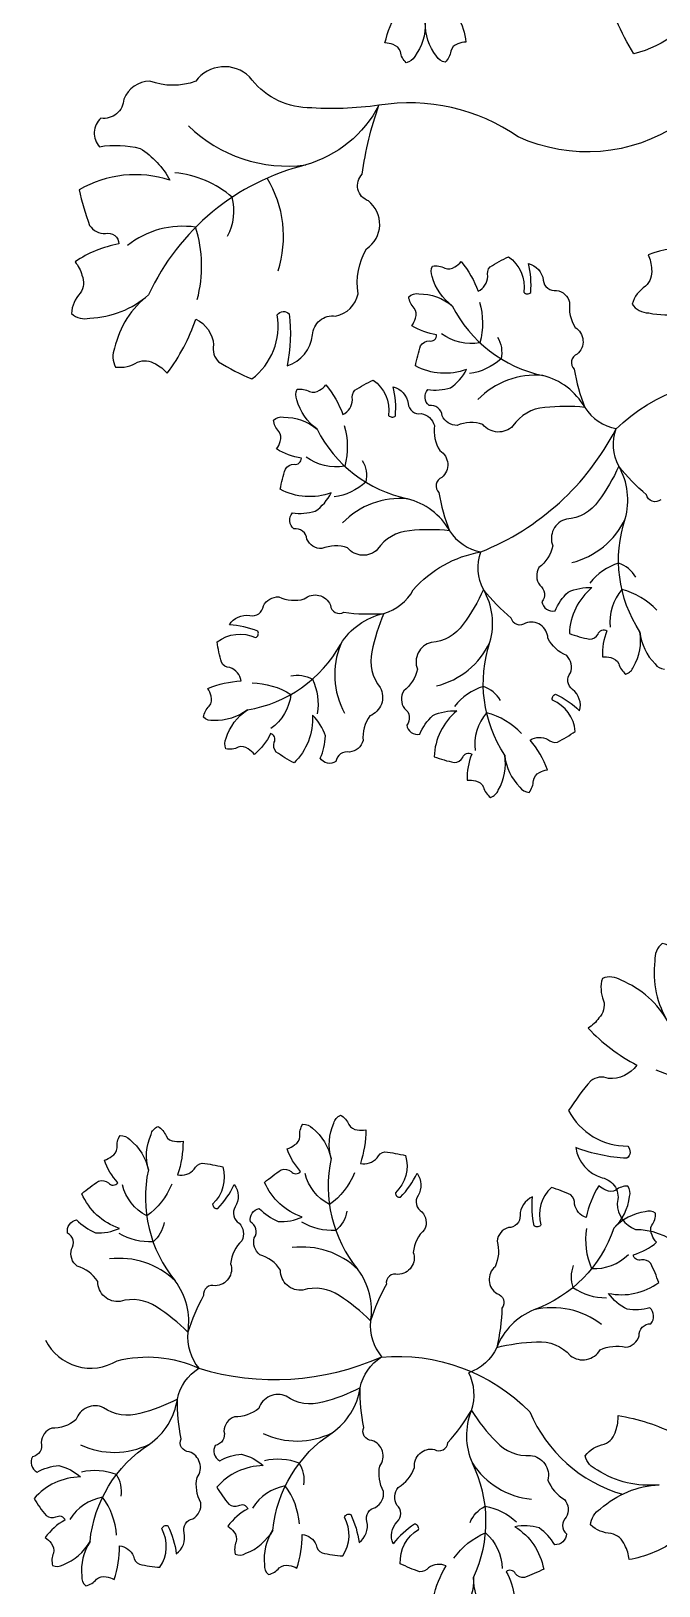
# Model space of a CAD drawing. Header units: millimetres. Extents: x 228.39 to 232.01, y 86.87 to 92.76.
# Drawn here: x 228.403 to 228.5726, y 91.3351 to 91.7556 of the extents above; entities that cross this region are included whole.
import ezdxf

# ---------------------------------------------------------------- set-up
doc = ezdxf.new("R2010")
doc.units = ezdxf.units.MM
doc.layers.add('62', color=62, linetype='Continuous')
doc.layers.add('63', color=63, linetype='Continuous')

msp = doc.modelspace()

# ---------------------------------------------------------------- linework, layer by layer
at = {"layer": '62'}
for points in [[(228.5887447450064, 91.74161058766705, 0.0624996626209866), (228.578163602161, 91.73049387598324, -0.2620553651360283), (228.534601858217, 91.72695404937484, 0.1928727074293483), (228.4969777881156, 91.7354916907907)], [(228.4969777881156, 91.7354916907907, -0.2043996860364353), (228.4771853421954, 91.71934456938303, 0.2279428046577944), (228.4347293301369, 91.68423585317595, 0.2279428046577944)], [(228.4560454465281, 91.70007503296114, 0.1876286218963192), (228.4573404551707, 91.71062289826044, 0.152005865126538), (228.4418149032786, 91.71726374216695)], [(228.5241424526166, 91.6822232078565, -0.1413864367129372), (228.52427299623, 91.6712770672093, -0.210122964771746), (228.5138658998837, 91.6737028663628, -0.210122964771746)], [(228.5290459929848, 91.67280382087908, -0.1876286218963192), (228.5299735803486, 91.66692539898692, -0.1520058651265381), (228.5214120851065, 91.66291020004202)], [(228.5245172911895, 91.61469498906706, 0.1802530025354734), (228.5609876284013, 91.64788884879299, -0.2173875366482725), (228.6001295334452, 91.66169726113728, 0.2835782542006574)], [(228.4875826630319, 91.64887760482125, -0.1413864367129372), (228.4877132066453, 91.63793146417405, -0.210122964771746), (228.477306110299, 91.64035726332756, -0.210122964771746)], [(228.5675199878399, 91.5930735530514, -0.2279428046577942), (228.5635352174423, 91.6236666881276, 0.2043996860364329), (228.5617819087589, 91.63786318911527, -0.2049975904848279), (228.5610770807742, 91.6480405921023, -0.2049975904848279)], [(228.4924862034001, 91.63945821784384, -0.1876286218963192), (228.4934137907638, 91.63357979595168, -0.1520058651265381), (228.4848522955218, 91.62956459700678)], [(228.4614277612523, 91.5719646525087, 0.2279428046577928), (228.4866384341944, 91.58974779842613, -0.2043996860364349), (228.4982723829685, 91.5980704162567, 0.2049975904848281), (228.506238856246, 91.60444314075784, -0.1730102318134612), (228.5245172911895, 91.61469498906706, -0.1730102318134612)], [(228.5309601982552, 91.55972795001614, -0.2279428046577942), (228.5269754278576, 91.59032108509234, 0.2043996860364329), (228.5252221191742, 91.60451758608002, -0.2049975904848279), (228.5245172911895, 91.61469498906706, -0.2049975904848279)], [(228.5663669282154, 91.60790051738294, 0.1876286218963192), (228.5617529616515, 91.61165918400916, 0.1520058651265381), (228.553976108604, 91.60627944609507)], [(228.5720412635633, 91.59892435575719, 0.1413864367129372), (228.5626464716219, 91.60454333440823, 0.210122964771746), (228.5595080233746, 91.59432852660325, 0.210122964771746)], [(228.4731192030058, 91.5811558769925, -0.1876286218963192), (228.4790093188221, 91.58030570175772, -0.1520058651265381), (228.4803164561684, 91.57094021109765)], [(228.4626717010488, 91.57925344117707, -0.1413864367129372), (228.4731679804468, 91.57614487953182, -0.210122964771746), (228.4677763644733, 91.56691868675863, -0.210122964771746)], [(228.5298071386307, 91.5745549143477, 0.1876286218963192), (228.5251931720668, 91.57831358097391, 0.1520058651265381), (228.5174163190193, 91.57293384305983)], [(228.5354814739786, 91.56557875272195, 0.1413864367129372), (228.5260866820372, 91.57119773137298, 0.210122964771746), (228.5229482337899, 91.560982923568, 0.210122964771746)], [(228.4903562600285, 91.44679588487443, -0.1413864367129372), (228.4835971190925, 91.43818490058055, -0.210122964771746), (228.477008427927, 91.4465980631619, -0.210122964771746)], [(228.440968637641, 91.44372827812528, -0.1413864367129372), (228.4342094967049, 91.43511729383141, -0.210122964771746), (228.4276208055394, 91.44353045641274, -0.210122964771746)], [(228.4388855286999, 91.43331529506027, -0.1876286218963192), (228.435923801265, 91.42815347049321, -0.1520058651265381), (228.4267360795617, 91.43039105697163)], [(228.4882731510875, 91.43638290180942, -0.1876286218963192), (228.4853114236525, 91.43122107724237, -0.1520058651265381), (228.4761237019492, 91.43345866372078)], [(228.5604418061222, 91.43179718103553, -0.2279428046577942), (228.5388773997872, 91.4097337568151, 0.2043996860364329), (228.5288113247234, 91.39957064388443, -0.2049975904848279), (228.5212533146579, 91.39271843271591, -0.2049975904848279)], [(228.5530479579227, 91.4317276449177, 0.1413864367129372), (228.554448562729, 91.42087069585824, 0.210122964771746), (228.5644144757022, 91.4247272143017, 0.210122964771746)], [(228.5495090292069, 91.42171537530898, 0.1876286218963192), (228.5494121329254, 91.41576500781022, 0.1520058651265381), (228.5584507736395, 91.41298579976011)], [(228.4068922480357, 91.40152246605544, 0.442149186598303), (228.4261839934323, 91.39596663979114, -0.1709273865300307), (228.4483227626491, 91.39394339264479, 0.1802530025354734), (228.4975455741353, 91.3969488292585, -0.2251438523393833), (228.5377494164299, 91.38213375048646, 0.2256520569911392), (228.5627705364624, 91.35988652111081, 0.09065442908466861)], [(228.4682782266536, 91.35014273202255, -0.2279428046577942), (228.4843485898273, 91.37647829232372, 0.2043996860364329), (228.4918805547877, 91.38863905856061, -0.2049975904848279), (228.4977103850367, 91.39701099939394, -0.2049975904848279)], [(228.4188906042661, 91.34707512527339, -0.2279428046577942), (228.4349609674398, 91.37341068557457, 0.2043996860364329), (228.4424929324002, 91.38557145181146, -0.2049975904848279), (228.4483227626491, 91.39394339264479, -0.2049975904848279)], [(228.4272854433782, 91.3593509182852, 0.1876286218963192), (228.4260461405819, 91.36517160474288, 0.1520058651265381), (228.4166145365549, 91.36585415058384)], [(228.4766730657657, 91.36241852503436, 0.1876286218963192), (228.4754337629694, 91.36823921149204, 0.1520058651265381), (228.4660021589424, 91.368921757333)], [(228.475468361578, 91.35186777875776, 0.1413864367129372), (228.4716698834568, 91.36213455043469, 0.210122964771746), (228.4628219526019, 91.35614236590148, 0.210122964771746)], [(228.4260807391905, 91.34880017200861, 0.1413864367129372), (228.4222822610693, 91.35906694368553, 0.210122964771746), (228.4134343302143, 91.35307475915232, 0.210122964771746)], [(228.5216254906665, 91.35223300855554, -0.1876286218963192), (228.5256688478796, 91.35659964624449, -0.1520058651265381), (228.53412125996, 91.35235962815855)], [(228.5172613857796, 91.34255188528864, -0.1413864367129372), (228.5257786413186, 91.34942875919957, -0.210122964771746), (228.5303139393259, 91.33975284953283, -0.210122964771746)]]:
    msp.add_lwpolyline(points, format="xyb", dxfattribs=at)
for centre, radius, start, end in [((228.4723803983086, 91.75771306640421), 0.03866819170092113, 226.0055660181356, 277.1380750828056), ((228.4406207726444, 91.6999847583958), 0.03055347511947142, 342.2726280196243, 31.13933741052608), ((228.4438705218558, 91.6790703301843), 0.02370610377805731, 81.35543052559544, 128.8215374822393), ((228.4137872358672, 91.69197628071404), 0.03525592437372765, 345.1893495015026, 17.37937132104682), ((228.5486118081142, 91.69725069408298), 0.03559504258891227, 206.6972816068433, 258.060352377721), ((228.539296413357, 91.64085963538133), 0.02165418735251583, 84.82956208829077, 135.9620711529593), ((228.5367963539059, 91.64475114382611), 0.01822652723244424, 29.65507171034712, 75.86352789572805), ((228.5635489452499, 91.66076693308518), 0.01296417636406003, 212.6682055185941, 259.0081804686739), ((228.5120520185295, 91.66390509104774), 0.03559504258891227, 206.6972816068433, 258.060352377721), ((228.5027366237723, 91.60751403234607), 0.02165418735251583, 84.82956208829077, 135.9620711529593), ((228.5002365643212, 91.61140554079087), 0.01822652723244424, 29.65507171034712, 75.86352789572805), ((228.5439146085465, 91.63282832206785), 0.02165418735251583, 283.8377702129154, 334.9702792775901), ((228.5269891556651, 91.62742133004994), 0.01296417636406003, 212.6682055185941, 259.0081804686739), ((228.5066658036066, 91.58151321863583), 0.02165418735251583, 157.6491857757407, 208.7816948404098), ((228.5073548189618, 91.59948271903261), 0.02165418735251583, 283.8377702129154, 334.9702792775901), ((228.5862315132908, 91.50683435446479), 0.03525592437372765, 245.8667065243235, 278.0567283438667), ((228.5188416024402, 91.44316821779456), 0.03559504258891227, 167.8840744680207, 219.247145238899), ((228.4694539800527, 91.44010061104542), 0.03559504258891227, 167.8840744680207, 219.247145238899), ((228.4762381256625, 91.40506740615724), 0.02165418735251583, 46.01635494946892, 97.14886401413742), ((228.4268505032749, 91.4019997994081), 0.02165418735251583, 46.01635494946892, 97.14886401413742), ((228.4767292286147, 91.40966664012879), 0.01822652723244424, 350.8418645715245, 37.05032075690503), ((228.4273416062271, 91.40659903337963), 0.01822652723244424, 350.8418645715245, 37.05032075690503), ((228.5438238371724, 91.3886520921016), 0.02165418735251583, 52.07207001193242, 103.2045790766025), ((228.4582254831582, 91.40231035119126), 0.01296417636406003, 173.8549983797717, 220.1949733298514), ((228.5076131055457, 91.4053779579404), 0.01296417636406003, 173.8549983797717, 220.1949733298514), ((228.5097271606848, 91.38678398721628), 0.01296417636406003, 340.90250531761, 27.24248026768961), ((228.5388639575109, 91.37568201802507), 0.01822652723244424, 157.8893715093624, 204.0978276947425), ((228.4748026991947, 91.39591485071064), 0.02165418735251583, 245.0245630740939, 296.1570721387649), ((228.4254150768072, 91.39284724396148), 0.02165418735251583, 245.0245630740939, 296.1570721387649), ((228.4903139337972, 91.35247204317099), 0.03559504258891227, 334.9315814058618, 26.29465217672758), ((228.5403734514101, 91.38005415290436), 0.02165418735251583, 213.0638618873061, 264.1963709519746)]:
    msp.add_arc(centre, radius, start, end, dxfattribs=at)
at = {"layer": '63'}
for points in [[(228.6202012158246, 91.75940185855872, -0.4530091558014004), (228.6089080959695, 91.75021008584775, 0.1775881189196833), (228.6000196946903, 91.74157808969427, -0.3028472262875391), (228.5915677345643, 91.74018839894279, 0.4445358973400543), (228.5835536687435, 91.73959759131684, -0.4200628682774251), (228.5779219218863, 91.74486970955569, 0.1027662192553072), (228.5855220143907, 91.75285767719153, 0.1249756271620594), (228.5853132092599, 91.76461054637699, -0.2129696122085123), (228.5658609452881, 91.7494088668231, -0.03433418913963757), (228.5611818392898, 91.7583148476626, -0.2633611240476315)], [(228.5182804422704, 91.75938592927606, -0.105188829234163), (228.5204802647023, 91.75259418799084, 0.1018354407082667), (228.5182680231647, 91.75206870603147, 0.2548810045278109), (228.5163665008645, 91.75013416985716, -0.1744881383592944), (228.5148545081986, 91.74710351590826, -0.2361518438993939), (228.5125285665013, 91.74876943511185, -0.172045804718615), (228.5094867620113, 91.75786607839176, -0.1720458047186181), (228.5066403239256, 91.74870642317221, -0.2361518438993874), (228.5043505658625, 91.74699110991071, -0.174488138359288), (228.5027740629193, 91.74998871289468, 0.2548810045278096), (228.5008315766651, 91.7518821131219, 0.1018354407082642), (228.4986085963448, 91.75236013237428, -0.08115707204633878), (228.5020700723877, 91.76094140264638, 0.2683901017028241)], [(228.5823346707999, 91.69694092490782, 0.1051888292341653), (228.5697214509877, 91.69508919417946, -0.1018354407082685), (228.5706304646274, 91.69113190691559, -0.2548810045278082), (228.5690379143202, 91.68655724992938, 0.1744881383592801), (228.5653824231815, 91.68173897418454, 0.2361518438994192), (228.5698895733879, 91.67933342760902, 0.1720458047186142), (228.5868588232232, 91.68166080154833, 0.1720458047186181)], [(228.5731751030035, 91.6288026301042, -0.5541101838924969), (228.5692880156603, 91.6301671040598, -0.05360560279891149), (228.5617819087589, 91.63786318911527, -0.05303807838268959), (228.5563092420039, 91.62847661261672, -0.2299676780149515), (228.5476794634795, 91.62357174172486, 0.453009155801419), (228.5439403549251, 91.61632539396933, -0.1775881189196565), (228.5402315224381, 91.61046136152352, 0.3028472262875298), (228.5404417710173, 91.60566932165737, -0.4445358973400413), (228.541039507429, 91.60120914081863, 0.4200628682774436), (228.5445765759664, 91.59872880864243, -0.1027662192553072), (228.5480805805698, 91.60381270483501, -0.1249756271620583), (228.5545459490656, 91.60504972964173, 0.2129696122085104), (228.5484512308699, 91.59264054550998, 0.03433418913963267), (228.55387035473, 91.59110018254573, 0.263361124047625), (228.5561841756124, 91.59247712651741, -0.4961733732722903), (228.5586001987257, 91.59334945406424, 0.105188829234163), (228.5573712028082, 91.5863169198516, -0.1018354407082667), (228.5596351741288, 91.5861057853694, -0.2548810045278109), (228.5617884097926, 91.58445599949115, 0.1744881383592944), (228.563709135946, 91.58166641238489, 0.2361518438993939), (228.5657794143192, 91.58364106147513, 0.172045804718615), (228.5675199878399, 91.5930735530514, 0.1720458047186181), (228.5716186703239, 91.58440162734762, 0.2361518438993874), (228.5741256919167, 91.58302317375548, 0.174488138359288)], [(228.6031415831156, 91.50112086351864, 0.02359304653415248), (228.5962950767404, 91.50013336690776, 0.2633611240475967), (228.5934419847453, 91.49626326805877, -0.4961733732722993), (228.5900708597194, 91.49315272964867, 0.1051888292341508), (228.5872177624861, 91.50557778727013, -0.1018354407082692), (228.5833457071934, 91.50435565139539, -0.2548810045278139), (228.5786584812627, 91.50557778727013, 0.1744881383592873), (228.5735636700129, 91.50883682009406, 0.2361518438993992), (228.5715257434177, 91.50415196017062, 0.1720458047186156), (228.5752008334586, 91.48742276943645, 0.1720458047186174), (228.562443731892, 91.4988520506496, 0.2361518438993921), (228.5573624140126, 91.49938239574257, 0.1744881383592826)], [(228.5573624140126, 91.49938239574257, 0.1744881383592826), (228.5576935368854, 91.4933434592251, -0.2548810045278165), (228.5564517730461, 91.48866139498057, -0.1018354407082663), (228.553482952557, 91.48589146119261, 0.08115707204633889), (228.5666525745503, 91.47591227954423, -0.268390101702822), (228.5589878710157, 91.47228453974576, 0.2633611240476109), (228.5542149055781, 91.47170436738764, 0.034334189139633), (228.5482385178435, 91.46361157322853, 0.2816703646800977), (228.5642461190007, 91.45401026386347, -0.4476480907887908), (228.5639662012743, 91.45074050741043, -0.0804733628518486), (228.5501786363708, 91.453596360246, 0.2990547326261485), (228.5573260306572, 91.44545193997696, -0.4445358973400563), (228.5613505093636, 91.43849651937337, 0.3028472262875256), (228.566284853295, 91.4314951537692, -0.1775881189196615), (228.5779277104492, 91.42725735809461, 0.5077713489282397), (228.5906651424675, 91.42470499962646, -0.5541101838924329), (228.5980078575444, 91.42515444464605, -0.0536056027989116), (228.6156958076302, 91.41769337479434, -0.05303807838268965), (228.6181942257805, 91.43693442586579, -0.229967678014949), (228.6289952262587, 91.45098900181151, 0.4530091558014059), (228.6301246320299, 91.46550615319306, -0.1775881189196614), (228.6321625586251, 91.47772752341436, 0.3028472262875249), (228.6284942959919, 91.48546772493698, -0.2706667237805238), (228.6244292013433, 91.48911235858407, 0.420062868277418)], [(228.5116778459816, 91.3318844701604, -0.08115707204633878), (228.5151393220246, 91.3404657404325, 0.2683901017028241), (228.5104128637087, 91.34000639755246, -0.2633611240475965), (228.5079521328846, 91.3389134448597, -0.03433418913963283), (228.5027538145953, 91.34108533538094, -0.2816703646801006), (228.5076878849365, 91.35030065455624, 0.447648090788793), (228.5066135919733, 91.3517917147094, 0.08047336285184804), (228.5008078081871, 91.34645645785653, -0.299054732626132), (228.501902207396, 91.35242505963538, 0.4445358973400594), (228.5018373998696, 91.35692464871849, -0.3028472262875131), (228.5021966869641, 91.3617078237443, 0.1775881189196616), (228.5065744973837, 91.36709086107217, -0.5077713489282268), (228.5119627931885, 91.37197843429433, 0.5541101838924969), (228.5156210254437, 91.37387278747046, 0.05360560279891149), (228.5219778305161, 91.38254241233368, 0.05303807838268959), (228.5287086803714, 91.37401284259079, 0.2299676780149515), (228.5379392775214, 91.37036223824356, -0.453009155801419), (228.5426544589968, 91.36370960325961, 0.1775881189196565), (228.5471464648195, 91.35842148463092, -0.3028472262875298), (228.5476080304385, 91.35364709380872, 0.4445358973400413), (228.5476395297684, 91.3491471482841, -0.4200628682774436), (228.5444838367347, 91.34619680880891, 0.1027662192553072), (228.5403036827049, 91.35074107564132, 0.1249756271620583), (228.5337288815523, 91.35106233871804, -0.2129696122085104), (228.5414981265635, 91.33962676821811, -0.03433418913963267), (228.5363474775887, 91.33734413013643, -0.263361124047625), (228.5338639209128, 91.33838417245033, 0.4961733732722903), (228.5313496919073, 91.33891026706219, -0.105188829234163), (228.5335495143392, 91.33211852577696, 0.1018354407082667)], [(228.5764477272126, 91.3469301124811, -0.1051888292341653), (228.5646078788229, 91.34220356925931, 0.1018354407082685), (228.5634087392482, 91.34608280791738, 0.2548810045278082), (228.5597359273908, 91.34924099665184, -0.1744881383592801), (228.554156384134, 91.3515748976061, -0.2361518438994192), (228.556848278647, 91.35591710456113, -0.1720458047186142), (228.5726948575565, 91.36241772347748, -0.1720458047186181), (228.556036365773, 91.36640103377528, -0.2361518438993757), (228.5527080256635, 91.37027701228722, -0.1744881383592802), (228.5578617051223, 91.37344213229349, 0.2548810045278265), (228.5610044776695, 91.37712814419513, 0.1018354407082649), (228.5615920572279, 91.38114575275601, -0.08115707204633917), (228.5772930864978, 91.3759978706978, 0.2683901017028146)], [(228.5255978161382, 91.32829377289798, -0.172045804718615), (228.5225560116482, 91.33739041617788, -0.1720458047186181), (228.5197095735625, 91.32823076095833, -0.2361518438993874)]]:
    msp.add_lwpolyline(points, format="xyb", dxfattribs=at)
for points in [[(228.4258173827755, 91.66469566218551, 0.1744881383592826), (228.4317229158019, 91.666000681838, -0.2548810045278165), (228.4365442963391, 91.66553378491395, -0.1018354407082663), (228.4397585747543, 91.66305288939907, 0.08115707204633889), (228.4474725518979, 91.67766512969429, -0.268390101702822), (228.4522940102067, 91.67068933467905, 0.2633611240476109), (228.4536397103662, 91.66607339597557, 0.034334189139633), (228.4625937508841, 91.66148692826506, 0.2816703646800977), (228.4694751117138, 91.6788384500849, -0.4476480907887908), (228.4727470254245, 91.67909190987542, -0.0804733628518486), (228.4721623934852, 91.6650238237624, 0.2990547326261485), (228.4790414067932, 91.67339615930945, -0.4445358973400563), (228.4852530179997, 91.67849421686599, 0.3028472262875256), (228.4913625748219, 91.68449756474801, -0.1775881189196615), (228.4936583259638, 91.69667313707905, 0.5077713489282397), (228.4941135871833, 91.70965579649044, -0.5541101838924329), (228.4924806041553, 91.71682872001978, -0.0536056027989116), (228.4969777881156, 91.7354916907907, -0.05303807838268965), (228.4775861489162, 91.73484017812919, -0.229967678014949), (228.4619675137779, 91.7432217622731, 0.4530091558014059), (228.4474591514647, 91.74198456195819, -0.1775881189196614), (228.4350690723679, 91.74201578485281, 0.3028472262875249), (228.4280253410074, 91.73714210873739, -0.4445358973400437), (228.42185163632, 91.73199821186215, 0.420062868277418), (228.4214651267075, 91.72429351110824, -0.1027662192553043), (228.4324812236512, 91.72383021730055, -0.1249756271620578), (228.4404978275232, 91.7152332645827, 0.2129696122085104), (228.4159458394421, 91.7126484016934, 0.03433418913963278), (228.4187694802993, 91.70299244084188, 0.2633611240475967), (228.4230506452477, 91.70080396518107, -0.4961733732722993), (228.4266662003464, 91.69798125469836, 0.1051888292341508), (228.4148674397757, 91.69315305941292, -0.1018354407082692), (228.4167006823874, 91.68953012554482, -0.2548810045278139), (228.4162539903385, 91.6847068311068, 0.1744881383592873), (228.4138633314329, 91.67915137013439, 0.2361518438993992), (228.4188164441601, 91.67789927923435, 0.1720458047186156), (228.4347293301369, 91.68423585317595, 0.1720458047186174), (228.4255175809157, 91.66979577749349, 0.2361518438993921)], [(228.5379899074546, 91.68486857270365, 0.08047336285184804), (228.537392211095, 91.69273081475798, -0.299054732626132), (228.5414031670924, 91.68817733819493, 0.4445358973400594), (228.5449776417779, 91.68544354364253, -0.3028472262875131), (228.5485124062642, 91.68220112316233, 0.1775881189196616), (228.5500313758925, 91.67543096465528, -0.5077713489282268), (228.5505357972167, 91.66817371567167, 0.5541101838924969), (228.5497597840048, 91.66412784856014, 0.05360560279891149), (228.5526355662192, 91.65376921724847, 0.05303807838268959), (228.541770124113, 91.65376099456496, 0.2299676780149515), (228.5331900032424, 91.64876976608983, -0.453009155801419), (228.5250463224304, 91.64918322879305, 0.1775881189196565), (228.5181125695219, 91.64892752281514, -0.3028472262875298), (228.5140766966218, 91.65151973817616, 0.4445358973400413), (228.5105225556907, 91.65427991646281, -0.4200628682774436), (228.5101580950355, 91.65858457324045, 0.1027662192553072), (228.5163145639234, 91.65905567788823, 0.1249756271620583), (228.5206359163572, 91.66402127284785, -0.2129696122085104), (228.5068452090761, 91.66499586680811, -0.03433418913963267), (228.5082398546878, 91.67045430844384, -0.263361124047625), (228.5105938143421, 91.67176144872819, 0.4961733732722903), (228.5125630574438, 91.67341075301769, -0.105188829234163), (228.5058668127224, 91.67588608633856, 0.1018354407082667), (228.5068231629541, 91.67794898191153, 0.2548810045278109), (228.5064804225297, 91.68063984539178, -0.1744881383592944), (228.5050356247343, 91.6837031025651, -0.2361518438993939), (228.5077836577064, 91.68449909650771, -0.172045804718615), (228.5168114567232, 91.68125867393809, -0.1720458047186181), (228.5113782707826, 91.6891632285778, -0.2361518438993874), (228.5114479978639, 91.6920233736277, -0.174488138359288), (228.5147782388217, 91.69140654274096, 0.2548810045278096), (228.5174676426582, 91.69176055442429, 0.1018354407082642), (228.5192188755945, 91.69321083960774, -0.08115707204633878), (228.5238171140287, 91.68518113107126, 0.2683901017028241), (228.5263814109124, 91.68917797802675, -0.2633611240475965), (228.5270458052528, 91.69178725415959, -0.03433418913963283), (228.5319689246743, 91.69452632638101, -0.2816703646801006), (228.5361538426973, 91.68494751545401, 0.447648090788793)], [(228.5014301178699, 91.6515229696684, 0.08047336285184804), (228.5008324215103, 91.65938521172274, -0.299054732626132), (228.5048433775077, 91.65483173515969, 0.4445358973400594), (228.5084178521932, 91.65209794060729, -0.3028472262875131), (228.5119526166795, 91.64885552012709, 0.1775881189196616), (228.5134715863078, 91.64208536162002, -0.5077713489282268), (228.513976007632, 91.63482811263643, 0.5541101838924969), (228.5131999944201, 91.6307822455249, 0.05360560279891149), (228.5160757766345, 91.62042361421322, 0.05303807838268959), (228.5052103345283, 91.62041539152972, 0.2299676780149515), (228.4966302136577, 91.61542416305458, -0.453009155801419), (228.4884865328457, 91.6158376257578, 0.1775881189196565), (228.4815527799372, 91.6155819197799, -0.3028472262875298), (228.4775169070371, 91.61817413514092, 0.4445358973400413), (228.473962766106, 91.62093431342757, -0.4200628682774436), (228.4735983054508, 91.6252389702052, 0.1027662192553072), (228.4797547743387, 91.62571007485299, 0.1249756271620583), (228.4840761267725, 91.6306756698126, -0.2129696122085104), (228.4702854194913, 91.63165026377287, -0.03433418913963267), (228.4716800651031, 91.6371087054086, -0.263361124047625), (228.4740340247574, 91.63841584569295, 0.4961733732722903), (228.4760032678591, 91.64006514998245, -0.105188829234163), (228.4693070231377, 91.64254048330332, 0.1018354407082667), (228.4702633733694, 91.64460337887627, 0.2548810045278109), (228.469920632945, 91.64729424235654, -0.1744881383592944), (228.4684758351496, 91.65035749952985, -0.2361518438993939), (228.4712238681217, 91.65115349347246, -0.172045804718615), (228.4802516671384, 91.64791307090285, -0.1720458047186181), (228.4748184811979, 91.65581762554255, -0.2361518438993874), (228.4748882082792, 91.65867777059245, -0.174488138359288), (228.4782184492369, 91.65806093970572, 0.2548810045278096), (228.4809078530735, 91.65841495138905, 0.1018354407082642), (228.4826590860098, 91.6598652365725, -0.08115707204633878), (228.487257324444, 91.65183552803602, 0.2683901017028241), (228.4898216213278, 91.6558323749915, -0.2633611240475965), (228.4904860156681, 91.65844165112435, -0.03433418913963283), (228.4954091350896, 91.66118072334577, -0.2816703646801006), (228.4995940531126, 91.65160191241877, 0.447648090788793)], [(228.4642346464832, 91.59326440696229, 0.08047336285184804), (228.4565466728685, 91.5950157358172, -0.299054732626132), (228.4620817310189, 91.59750271150946, 0.4445358973400594), (228.4657493739027, 91.60011018108932, -0.3028472262875131), (228.469891217982, 91.60252947399563, 0.1775881189196616), (228.4768079637529, 91.6019808913828, -0.5077713489282268), (228.4838903876791, 91.60031915283176, 0.5541101838924969), (228.4875265070795, 91.59838269397724, 0.05360560279891149), (228.4982723829685, 91.5980704162567, 0.05303807838268959), (228.4950707952077, 91.58768736585786, 0.2299676780149515), (228.4973049095879, 91.5780157802184, -0.453009155801419), (228.4945044083867, 91.57035760278526, 0.1775881189196565), (228.4927006068175, 91.56365770615609, -0.3028472262875298), (228.4890319376053, 91.5605676063591, 0.4445358973400413), (228.4853450944422, 91.55798735648303, -0.4200628682774436), (228.4811248585355, 91.5589106713991, 0.1027662192553072), (228.4824932777967, 91.5649315913855, 0.1249756271620583), (228.4790256945053, 91.57052686495143, -0.2129696122085104), (228.4740210764677, 91.55763938113967, -0.03433418913963267), (228.4692181443691, 91.56058411622611, -0.263361124047625), (228.4686646438338, 91.56321914543551, 0.4961733732722903), (228.4676706088902, 91.56558769299969, -0.105188829234163), (228.4633277834984, 91.5599214035583, 0.1018354407082667), (228.461639422727, 91.56144442089776, 0.2548810045278109), (228.4589673877321, 91.56191180324014, -0.1744881383592944), (228.4556140487601, 91.5614363004344, -0.2361518438993939), (228.4556652887173, 91.56429683640499, -0.172045804718615), (228.4614277612523, 91.5719646525087, -0.1720458047186181), (228.4522710520259, 91.56910875165961, -0.2361518438993874), (228.4495591238783, 91.57002019957082, -0.174488138359288), (228.4511321209261, 91.57301964376389, 0.2548810045278096), (228.4515883037869, 91.57569361355903, 0.1018354407082642), (228.450720011606, 91.57779509222868, -0.08115707204633878), (228.4597496628047, 91.57981633321062, 0.2683901017028241), (228.456688601015, 91.5834468021628, -0.2633611240475965), (228.4543920012309, 91.58485228115902, -0.03433418913963283), (228.4532293427557, 91.59036479843728, -0.2816703646801006), (228.4636168878191, 91.59153358635234, 0.447648090788793)], [(228.544733371603, 91.57621606210982, -0.08047336285184804), (228.5512278437265, 91.57174460564724, 0.299054732626132), (228.549309995483, 91.57750166869518, -0.4445358973400594), (228.5487452901639, 91.58196615184947, 0.3028472262875131), (228.5477210178629, 91.58665216473861, -0.1775881189196616), (228.542633825545, 91.5913705107691, 0.5077713489282268), (228.5366153134188, 91.59545702706896, -0.5541101838924969), (228.5327282260756, 91.59682150102454, -0.05360560279891149), (228.5252221191742, 91.60451758608002, -0.05303807838268959), (228.5197494524192, 91.59513100958148, -0.2299676780149515), (228.5111196738948, 91.59022613868962, 0.453009155801419), (228.5073805653404, 91.58297979093409, -0.1775881189196565), (228.5036717328533, 91.57711575848828, 0.3028472262875298), (228.5038819814326, 91.57232371862213, -0.4445358973400413), (228.5044797178443, 91.56786353778338, 0.4200628682774436), (228.5080167863817, 91.56538320560719, -0.1027662192553072), (228.5115207909851, 91.57046710179976, -0.1249756271620583), (228.5179861594809, 91.57170412660649, 0.2129696122085104), (228.5118914412852, 91.55929494247474, 0.03433418913963267), (228.5173105651453, 91.55775457951049, 0.263361124047625), (228.5196243860277, 91.55913152348216, -0.4961733732722903), (228.522040409141, 91.560003851029, 0.105188829234163), (228.5208114132234, 91.55297131681634, -0.1018354407082667), (228.5230753845441, 91.55276018233415, -0.2548810045278109), (228.5252286202079, 91.55111039645591, 0.1744881383592944), (228.5271493463613, 91.54832080934965, 0.2361518438993939), (228.5292196247345, 91.55029545843988, 0.172045804718615), (228.5309601982552, 91.55972795001614, 0.1720458047186181), (228.5350588807392, 91.55105602431237, 0.2361518438993874), (228.537565902332, 91.54967757072023, 0.174488138359288), (228.5387079773964, 91.55286608914216, -0.2548810045278096), (228.5403667704907, 91.55501239357962, -0.1018354407082642), (228.5425011226992, 91.55579641179388, 0.08115707204633878), (228.5378742757821, 91.56380966977575, -0.2683901017028241), (228.5426185429443, 91.56401542007949, 0.2633611240475965), (228.5452078761187, 91.56327711425625, 0.03433418913963283), (228.5500516224549, 91.56615422094586, 0.2816703646801006), (228.5438780181332, 91.57458949019542, -0.447648090788793)], [(228.5028041778015, 91.44017778063058, 0.08047336285184804), (228.5072663797873, 91.44667861476918, -0.299054732626132), (228.5075376469604, 91.4406165746057, 0.4445358973400594), (228.5086093572769, 91.43624599810713, -0.3028472262875131), (228.5093313273561, 91.43150399328337, 0.1775881189196616), (228.5062714754003, 91.42527666472681, -0.5077713489282268), (228.5021157937497, 91.41930570050813, 0.5541101838924969), (228.4989752467941, 91.41663957935387, 0.05360560279891149), (228.4947234190725, 91.40676570842996, 0.05303807838268959), (228.4862519832909, 91.41356958053134, 0.2299676780149515), (228.4764379894737, 91.41505832537271, -0.453009155801419), (228.4703516378367, 91.42048481708703, 0.1775881189196565), (228.4647886303192, 91.42463153413829, -0.3028472262875298), (228.4632686620174, 91.42918098980961, 0.4445358973400413), (228.462229332518, 91.43355937948208, -0.4200628682774436), (228.4646434347181, 91.43714197799571, 0.1027662192553072), (228.4697357958926, 91.43365028694043, 0.1249756271620583), (228.4762153183329, 91.43481089415438, -0.2129696122085104), (228.466080548116, 91.44421407836778, -0.03433418913963267), (228.470588507738, 91.44759311987679, -0.263361124047625), (228.4732419916982, 91.44713621217315, 0.4961733732722903), (228.4758101697503, 91.44718705040428, -0.105188829234163), (228.4721439972722, 91.45331290934635, 0.1018354407082667), (228.4741821679434, 91.45432087969591, 0.2548810045278109), (228.4756016954945, 91.4566324070696, -0.1744881383592944), (228.4763959172972, 91.45992485249934, -0.2361518438993939), (228.4790360825663, 91.45882266425596, -0.172045804718615), (228.4840394417427, 91.4506392731209, -0.1720458047186181), (228.4847603824715, 91.46020388173717, -0.2361518438993874), (228.4866074049092, 91.46238878440937, -0.174488138359288), (228.4888156876562, 91.4598208139093, 0.2548810045278096), (228.4911331423234, 91.45841098373046, 0.1018354407082642), (228.4934067063905, 91.45844339272746, -0.08115707204633878), (228.4919567355963, 91.44930459627636, 0.2683901017028241), (228.4964599765557, 91.45081165465469, -0.2633611240475965), (228.498613119378, 91.45242835430628, -0.03433418913963283), (228.5041659871704, 91.45147689187773, -0.2816703646801006), (228.5014230080727, 91.44139010729081, 0.447648090788793)], [(228.453416555414, 91.43711017388142, 0.08047336285184804), (228.4578787573997, 91.44361100802003, -0.299054732626132), (228.4581500245729, 91.43754896785654, 0.4445358973400594), (228.4592217348894, 91.43317839135798, -0.3028472262875131), (228.4599437049685, 91.42843638653422, 0.1775881189196616), (228.4568838530128, 91.42220905797765, -0.5077713489282268), (228.4527281713621, 91.41623809375898, 0.5541101838924969), (228.4495876244065, 91.41357197260471, 0.05360560279891149), (228.445335796685, 91.4036981016808, 0.05303807838268959), (228.4368643609033, 91.41050197378219, 0.2299676780149515), (228.4270503670862, 91.41199071862356, -0.453009155801419), (228.4209640154491, 91.41741721033787, 0.1775881189196565), (228.4154010079316, 91.42156392738913, -0.3028472262875298), (228.4138810396298, 91.42611338306045, 0.4445358973400413), (228.4128417101304, 91.43049177273292, -0.4200628682774436), (228.4152558123305, 91.43407437124655, 0.1027662192553072), (228.4203481735051, 91.43058268019128, 0.1249756271620583), (228.4268276959454, 91.43174328740523, -0.2129696122085104), (228.4166929257285, 91.44114647161862, -0.03433418913963267), (228.4212008853504, 91.44452551312763, -0.263361124047625), (228.4238543693107, 91.444068605424, 0.4961733732722903), (228.4264225473627, 91.44411944365513, -0.105188829234163), (228.4227563748846, 91.4502453025972, 0.1018354407082667), (228.4247945455558, 91.45125327294676, 0.2548810045278109), (228.426214073107, 91.45356480032045, -0.1744881383592944), (228.4270082949096, 91.4568572457502, -0.2361518438993939), (228.4296484601788, 91.4557550575068, -0.172045804718615), (228.4346518193551, 91.44757166637174, -0.1720458047186181), (228.435372760084, 91.45713627498802, -0.2361518438993874), (228.4372197825217, 91.45932117766021, -0.174488138359288), (228.4394280652686, 91.45675320716015, 0.2548810045278096), (228.4417455199359, 91.4553433769813, 0.1018354407082642), (228.444019084003, 91.4553757859783, -0.08115707204633878), (228.4425691132088, 91.44623698952721, 0.2683901017028241), (228.4470723541681, 91.44774404790553, -0.2633611240475965), (228.4492254969905, 91.44936074755712, -0.03433418913963283), (228.4547783647829, 91.44840928512858, -0.2816703646801006), (228.4520353856851, 91.43832250054166, 0.447648090788793)], [(228.5389666918336, 91.43241168146291, -0.08047336285184804), (228.5384596700428, 91.44028029124881, 0.299054732626132), (228.5351244899679, 91.43521092336995, -0.4445358973400594), (228.5319671826296, 91.43200438125992, 0.3028472262875131), (228.5289202828967, 91.428299755427, -0.1775881189196616), (228.5283624407102, 91.42138375029127, 0.5077713489282268), (228.5288772662995, 91.41412723195981, -0.5541101838924969), (228.5302111260569, 91.41022953323663, -0.05360560279891149), (228.5288113247234, 91.39957064388443, -0.05303807838268959), (228.5395712713421, 91.40108109035363, -0.2299676780149515), (228.5487647678382, 91.39733803571575, 0.453009155801419), (228.5567707312713, 91.39888562677405, -0.1775881189196565), (228.5636721674125, 91.39960151372792, 0.3028472262875298), (228.5673061318791, 91.40273235272078, -0.4445358973400413), (228.5704396175657, 91.4059621776981, 0.4200628682774436), (228.5701988686226, 91.41027552228076, -0.1027662192553072), (228.5640369826333, 91.40988155551632, -0.1249756271620583), (228.5590640372255, 91.41419444713692, 0.2129696122085104), (228.5725831758806, 91.41708690815227, 0.03433418913963267), (228.5704393297539, 91.42229685491381, 0.263361124047625), (228.5679257842531, 91.42326216874484, -0.4961733732722903), (228.5657453573776, 91.42462005742703, 0.105188829234163), (228.5720299178201, 91.42800698353501, -0.1018354407082667), (228.5707946374119, 91.42991596918804, -0.2548810045278109), (228.5707579302622, 91.4326283242262, 0.1744881383592944), (228.5717604168331, 91.43586344491247, 0.2361518438993939), (228.568928105283, 91.43626755239258, 0.172045804718615), (228.5604418061222, 91.43179718103553, 0.1720458047186181), (228.5647168996631, 91.44038351137704, 0.2361518438993874), (228.5642481140657, 91.44320583872091, 0.174488138359288), (228.5610367697755, 91.44212961707582, -0.2548810045278096), (228.5583242847479, 91.4421042745617, -0.1018354407082642), (228.5563875437977, 91.44329556730581, 0.08115707204633878), (228.5529566946257, 91.43470200635369, -0.2683901017028241), (228.5498589544783, 91.43830122989115, 0.2633611240475965), (228.5488364005337, 91.44079203803459, 0.03433418913963283), (228.5435787803413, 91.44281615546836, 0.2816703646801006), (228.5407737022599, 91.43274646358675, -0.447648090788793)], [(228.4893446694878, 91.35435736496007, -0.08047336285184804), (228.4916024851415, 91.34680260754948, 0.299054732626132), (228.493716542015, 91.3524905492122, -0.4445358973400594), (228.4960747913992, 91.35632319343969, 0.3028472262875131), (228.4982138003438, 91.36061650117134, -0.1775881189196616), (228.4972072742694, 91.36748157365486, 0.5077713489282268), (228.4950790494364, 91.37443806434645, -0.5541101838924969), (228.4929054858949, 91.37793761556344, -0.05360560279891149), (228.4918805547877, 91.38863905856061, -0.05303807838268959), (228.4817329376937, 91.3847552759859, -0.2299676780149515), (228.4719343784581, 91.38634243469036, 0.453009155801419), (228.4644789985886, 91.38303973888605, -0.1775881189196565), (228.4579136219768, 91.38079515765811, 0.3028472262875298), (228.4550738750804, 91.37692945098168, -0.4445358973400413), (228.4527440599294, 91.37307945574868, 0.4200628682774436), (228.4539454896378, 91.36892982104209, -0.1027662192553072), (228.4598622892092, 91.37069490789217, -0.1249756271620583), (228.4656754090233, 91.36760640369323, 0.2129696122085104), (228.4531485730804, 91.36175731641735, 0.03433418913963267), (228.4564056452107, 91.35716045851105, 0.263361124047625), (228.4590716050957, 91.3567830997048, -0.4961733732722903), (228.4615009150776, 91.35594848839106, 0.105188829234163), (228.456135413464, 91.3512390976818, -0.1018354407082667), (228.4577671496204, 91.34965556333536, -0.2548810045278109), (228.4584108784033, 91.34702044843807, 0.1744881383592944), (228.4581590287526, 91.34364294093503, 0.2361518438993939), (228.4610098535651, 91.34388395848752, 0.172045804718615), (228.4682782266536, 91.35014273202255, 0.1720458047186181), (228.4660364740224, 91.34081663752072, 0.2361518438993874), (228.4671259370872, 91.33817119581796, 0.174488138359288), (228.4700143451018, 91.33993983493352, -0.2548810045278096), (228.4726521339854, 91.34057251737602, -0.1018354407082642), (228.4748066170001, 91.33984564266191, 0.08115707204633878), (228.476223985315, 91.34898955227096, -0.2683901017028241), (228.4800496483661, 91.34617624348712, 0.2633611240475965), (228.4816044821006, 91.34397800923324, 0.03433418913963283), (228.4871820206189, 91.3431838521014, 0.2816703646801006), (228.4876586752806, 91.35362607207453, -0.447648090788793)], [(228.4399570471003, 91.35128975821092, -0.08047336285184804), (228.442214862754, 91.34373500080032, 0.299054732626132), (228.4443289196275, 91.34942294246305, -0.4445358973400594), (228.4466871690116, 91.35325558669054, 0.3028472262875131), (228.4488261779563, 91.35754889442218, -0.1775881189196616), (228.4478196518818, 91.36441396690572, 0.5077713489282268), (228.4456914270488, 91.3713704575973, -0.5541101838924969), (228.4435178635073, 91.37487000881428, -0.05360560279891149), (228.4424929324002, 91.38557145181146, -0.05303807838268959), (228.4323453153062, 91.38168766923674, -0.2299676780149515), (228.4225467560706, 91.38327482794122, 0.453009155801419), (228.415091376201, 91.3799721321369, -0.1775881189196565), (228.4085259995893, 91.37772755090896, 0.3028472262875298), (228.4056862526929, 91.37386184423252, -0.4445358973400413), (228.4033564375418, 91.37001184899952, 0.4200628682774436), (228.4045578672502, 91.36586221429293, -0.1027662192553072), (228.4104746668217, 91.36762730114302, -0.1249756271620583), (228.4162877866358, 91.36453879694407, 0.2129696122085104), (228.4037609506929, 91.3586897096682, 0.03433418913963267), (228.4070180228232, 91.35409285176189, 0.263361124047625), (228.4096839827081, 91.35371549295564, -0.4961733732722903), (228.41211329269, 91.35288088164191, 0.105188829234163), (228.4067477910765, 91.34817149093264, -0.1018354407082667), (228.4083795272329, 91.3465879565862, -0.2548810045278109), (228.4090232560158, 91.34395284168892, 0.1744881383592944), (228.408771406365, 91.34057533418589, 0.2361518438993939), (228.4116222311775, 91.34081635173837, 0.172045804718615), (228.4188906042661, 91.34707512527339, 0.1720458047186181), (228.4166488516348, 91.33774903077156, 0.2361518438993874), (228.4177383146997, 91.33510358906881, 0.174488138359288), (228.4206267227142, 91.33687222818436, -0.2548810045278096), (228.4232645115979, 91.33750491062686, -0.1018354407082642), (228.4254189946126, 91.33677803591276, 0.08115707204633878), (228.4268363629275, 91.34592194552181, -0.2683901017028241), (228.4306620259785, 91.34310863673797, 0.2633611240475965), (228.432216859713, 91.34091040248408, 0.03433418913963283), (228.4377943982313, 91.34011624535225, 0.2816703646801006), (228.4382710528931, 91.35055846532538, -0.447648090788793)]]:
    msp.add_lwpolyline(points, format="xyb", close=True, dxfattribs=at)

doc.saveas('drawing.dxf')
